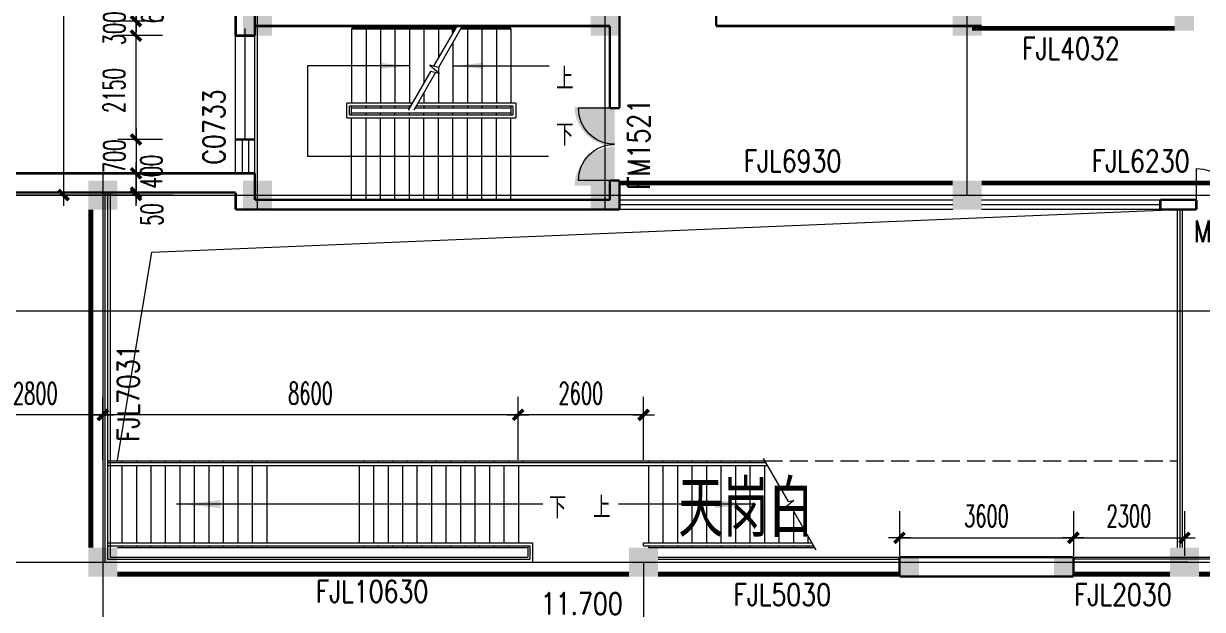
# Model space of a CAD drawing. Extents: x 1575758 to 1999219, y -897052 to -636879.
# Drawn here: x 1786653 to 1811067, y -807352 to -795222 of the extents above; entities that cross this region are included whole.
import ezdxf
from ezdxf.enums import TextEntityAlignment as Align

# ---------------------------------------------------------------- set-up
doc = ezdxf.new("R2010")
doc.units = 0
doc.header["$LTSCALE"] = 1500
doc.header["$MEASUREMENT"] = 0
doc.linetypes.add('DASH', pattern=[0.35, 0.25, -0.1])
doc.layers.get('0').update_dxf_attribs({"linetype": 'CONTINUOUS', "lineweight": 5})
doc.layers.get('DEFPOINTS').update_dxf_attribs({"linetype": 'CONTINUOUS', "lineweight": 5})
for name, color, linetype, lineweight in [('COLUMN', 7, 'CONTINUOUS', 5), ('OTHER', 7, 'CONTINUOUS', 5), ('P-S-TEXT', 7, 'CONTINUOUS', 5), ('PUB_DIM', 7, 'CONTINUOUS', 5), ('STAIR', 7, 'CONTINUOUS', 0), ('U型玻璃', 7, 'CONTINUOUS', 5), ('WALL', 7, 'CONTINUOUS', 5), ('WINDOW', 7, 'CONTINUOUS', 0), ('WINDOW_TEXT', 7, 'CONTINUOUS', 5), ('我的', 7, 'CONTINUOUS', 5), ('虚线', 7, 'DASH', 5), ('防火卷帘', 7, 'CONTINUOUS', 5), ('防火卷帘名称', 7, 'CONTINUOUS', 5)]:
    doc.layers.add(name, color=color, linetype=linetype, lineweight=lineweight)
doc.layers.add('防火门', color=10, linetype='CONTINUOUS')
doc.styles.add('_SIMPLEX', font='SIMPLEX.shx', dxfattribs={"width": 0.6})
doc.styles.add('DIM_FONT', font='romans.shx', dxfattribs={"width": 0.6})
doc.styles.add('H1', font='romans.shx', dxfattribs={"width": 1.2, "bigfont": 'hztxt.shx'})
doc.styles.add('SIMPLEX', font='SIMPLEX.SHX', dxfattribs={"width": 0.6})
doc.dimstyles.new('NORMAL', dxfattribs={"dimscale": 1.5, "dimtxt": 300, "dimasz": 1, "dimexe": 250, "dimexo": 300, "dimgap": 150, "dimtad": 1, "dimdec": 0, "dimdsep": 46, "dimtxsty": 'DIM_FONT', "dimblk1": '_DIMX', "dimblk2": '_DIMX', "dimsah": 1, "dimcen": 2.5, "dimdle": 0.3, "dimclrd": 256, "dimclre": 256, "dimclrt": 256, "dimadec": 0, "dimazin": 0, "dimtfac": 1, "dimtdec": 0, "dimtix": 1, "dimtmove": 2, "dimatfit": 3, "dimldrblk": '_DIMX', "dimfxl": 1, "dimtvp": 1, "dimtolj": 1, "dimtzin": 0, "dimlwd": -1, "dimlwe": -1, "dimarcsym": 0})

# ---------------------------------------------------------------- blocks, each defined once
blk = doc.blocks.new('_FZH')
blk.add_solid([(0.5, -0.5), (-0.5, -0.5), (0.5, 0.5), (-0.5, 0.5)])
blk = doc.blocks.new('_ARROW')
blk.add_solid([(0, 0), (-1, 0.1), (-1, -0.1)])
blk = doc.blocks.new('_DIMX')
blk.add_line((-150, 0), (150, 0))
at = {"const_width": 50}
blk.add_lwpolyline([(-70, -70), (70, 70)], dxfattribs=at)
blk = doc.blocks.new('*D1807')
at = {"layer": 'DEFPOINTS', "color": 0, "lineweight": 5}
for p in [(1788295, -803325), (1788295, -804708), (1796895, -804708)]:
    blk.add_point(p, dxfattribs=at)
at = {"layer": 'PUB_DIM'}
for p, q in [((1788295, -804258), (1788295, -802950)), ((1796895, -804258), (1796895, -802950)), ((1796894, -803325), (1788297, -803325))]:
    blk.add_line(p, q, dxfattribs=at)
at = {"layer": 'PUB_DIM', "xscale": 1.5, "yscale": 1.5, "zscale": 1.5, "rotation": 180}
blk.add_blockref('_DIMX', (1788295, -803325), dxfattribs=at)
at = {"layer": 'PUB_DIM', "xscale": 1.5, "yscale": 1.5, "zscale": 1.5}
blk.add_blockref('_DIMX', (1796895, -803325), dxfattribs=at)
at = {"layer": 'PUB_DIM', "insert": (1792595, -802875), "char_height": 450, "attachment_point": 5, "style": 'DIM_FONT'}
blk.add_mtext('\\A1;8600', dxfattribs=at)
blk = doc.blocks.new('*D1808')
at = {"layer": 'DEFPOINTS', "color": 0, "lineweight": 5}
for p in [(1796894, -803325), (1796894, -804708), (1799494, -804708)]:
    blk.add_point(p, dxfattribs=at)
at = {"layer": 'PUB_DIM'}
for p, q in [((1796894, -804258), (1796894, -802950)), ((1799494, -804258), (1799494, -802950)), ((1799492, -803325), (1796895, -803325))]:
    blk.add_line(p, q, dxfattribs=at)
at = {"layer": 'PUB_DIM', "xscale": 1.5, "yscale": 1.5, "zscale": 1.5, "rotation": 180}
blk.add_blockref('_DIMX', (1796894, -803325), dxfattribs=at)
at = {"layer": 'PUB_DIM', "xscale": 1.5, "yscale": 1.5, "zscale": 1.5}
blk.add_blockref('_DIMX', (1799494, -803325), dxfattribs=at)
at = {"layer": 'PUB_DIM', "insert": (1798194, -802875), "char_height": 450, "attachment_point": 5, "style": 'DIM_FONT'}
blk.add_mtext('\\A1;2600', dxfattribs=at)
blk = doc.blocks.new('*D1821')
at = {"layer": 'DEFPOINTS', "color": 0, "lineweight": 5}
for p in [(1790201, -789772), (1787481, -798772), (1790201, -798772)]:
    blk.add_point(p, dxfattribs=at)
at = {"layer": 'PUB_DIM'}
for p, q in [((1789751, -789772), (1787106, -789772)), ((1787481, -789774), (1787481, -798771)), ((1789751, -798772), (1787106, -798772))]:
    blk.add_line(p, q, dxfattribs=at)
at = {"layer": 'PUB_DIM', "xscale": 1.5, "yscale": 1.5, "zscale": 1.5}
for p, rotation in [((1787481, -789772), 90), ((1787481, -798772), 270)]:
    blk.add_blockref('_DIMX', p, dxfattribs=dict(at, rotation=rotation))
at = {"layer": 'PUB_DIM', "insert": (1787031, -794272), "char_height": 450, "attachment_point": 5, "rotation": 90, "style": 'DIM_FONT'}
blk.add_mtext('\\A1;9000', dxfattribs=at)
blk = doc.blocks.new('*D1822')
at = {"layer": 'DEFPOINTS', "color": 0, "lineweight": 5}
for p in [(1789889, -763522), (1785981, -798772), (1789889, -798772)]:
    blk.add_point(p, dxfattribs=at)
at = {"layer": 'PUB_DIM'}
for p, q in [((1789439, -763522), (1785606, -763522)), ((1785981, -763524), (1785981, -798771)), ((1789439, -798772), (1785606, -798772))]:
    blk.add_line(p, q, dxfattribs=at)
at = {"layer": 'PUB_DIM', "xscale": 1.5, "yscale": 1.5, "zscale": 1.5}
for p, rotation in [((1785981, -763522), 90), ((1785981, -798772), 270)]:
    blk.add_blockref('_DIMX', p, dxfattribs=dict(at, rotation=rotation))
at = {"layer": 'PUB_DIM', "insert": (1785531, -781147), "char_height": 450, "attachment_point": 5, "rotation": 90, "style": 'DIM_FONT'}
blk.add_mtext('\\A1;35250', dxfattribs=at)
blk = doc.blocks.new('*D1888')
at = {"layer": 'DEFPOINTS', "color": 0, "lineweight": 5}
for p in [(1788981, -795472), (1789981, -795472), (1789981, -797622)]:
    blk.add_point(p, dxfattribs=at)
at = {"layer": 'PUB_DIM'}
for p, q in [((1789531, -795472), (1788606, -795472)), ((1788981, -797621), (1788981, -795474)), ((1789531, -797622), (1788606, -797622))]:
    blk.add_line(p, q, dxfattribs=at)
at = {"layer": 'PUB_DIM', "xscale": 1.5, "yscale": 1.5, "zscale": 1.5}
for p, rotation in [((1788981, -795472), 90), ((1788981, -797622), 270)]:
    blk.add_blockref('_DIMX', p, dxfattribs=dict(at, rotation=rotation))
at = {"layer": 'PUB_DIM', "insert": (1788527, -796609), "char_height": 450, "attachment_point": 5, "rotation": 90, "style": 'DIM_FONT'}
blk.add_mtext('\\A1;2150', dxfattribs=at)
blk = doc.blocks.new('*D1889')
at = {"layer": 'DEFPOINTS', "color": 0, "lineweight": 5}
for p in [(1788981, -798722), (1789981, -798722), (1789981, -798772)]:
    blk.add_point(p, dxfattribs=at)
at = {"layer": 'PUB_DIM'}
for p, q in [((1789531, -798722), (1788606, -798722)), ((1789531, -798772), (1788606, -798772)), ((1788981, -798721), (1788981, -798719)), ((1788981, -798772), (1788981, -798722)), ((1788981, -798774), (1788981, -798775))]:
    blk.add_line(p, q, dxfattribs=at)
at = {"layer": 'PUB_DIM', "xscale": 1.5, "yscale": 1.5, "zscale": 1.5}
for p, rotation in [((1788981, -798722), 270), ((1788981, -798772), 90)]:
    blk.add_blockref('_DIMX', p, dxfattribs=dict(at, rotation=rotation))
at = {"layer": 'PUB_DIM', "insert": (1789309, -799176), "char_height": 450, "attachment_point": 5, "rotation": 90, "style": 'DIM_FONT'}
blk.add_mtext('\\A1;50', dxfattribs=at)
blk = doc.blocks.new('M_A3PTU')
for p, q in [((-0.5, 0), (-0.499, -0.498)), ((0.5, 0), (0.499, -0.498))]:
    blk.add_line(p, q)
for centre, start, end in [((-0.498, -0.001), 269.885, 0.0763), ((0.498, -0.001), 179.9237, 270.115)]:
    blk.add_arc(centre, 0.498, start, end)
blk = doc.blocks.new('_WBLK')
for p, q in [((-0.5, 0.5), (0.5, 0.5)), ((0.5, 0.167), (-0.5, 0.167)), ((0.5, -0.167), (-0.5, -0.167)), ((-0.5, -0.5), (0.5, -0.5))]:
    blk.add_line(p, q)
at = {"layer": 'WINDOW_TEXT', "style": 'SIMPLEX', "flags": 9}
blk.add_attdef('A', text='', height=1, dxfattribs=at).set_placement((0, 1.5), align=Align.MIDDLE)
blk = doc.blocks.new('*D2141')
at = {"layer": 'DEFPOINTS', "color": 0, "lineweight": 5}
for p in [(1785496, -803326), (1785496, -804220), (1788296, -804220)]:
    blk.add_point(p, dxfattribs=at)
at = {"layer": 'PUB_DIM'}
for p, q in [((1785496, -803770), (1785496, -802951)), ((1788296, -803770), (1788296, -802951)), ((1788294, -803326), (1785497, -803326))]:
    blk.add_line(p, q, dxfattribs=at)
at = {"layer": 'PUB_DIM', "xscale": 1.5, "yscale": 1.5, "zscale": 1.5, "rotation": 180}
blk.add_blockref('_DIMX', (1785496, -803326), dxfattribs=at)
at = {"layer": 'PUB_DIM', "xscale": 1.5, "yscale": 1.5, "zscale": 1.5}
blk.add_blockref('_DIMX', (1788296, -803326), dxfattribs=at)
at = {"layer": 'PUB_DIM', "insert": (1786896, -802876), "char_height": 450, "attachment_point": 5, "style": 'DIM_FONT'}
blk.add_mtext('\\A1;2800', dxfattribs=at)
blk = doc.blocks.new('*D2172')
at = {"layer": 'DEFPOINTS', "color": 0, "lineweight": 5}
for p in [(1788981, -794572), (1789981, -794572), (1789981, -795172)]:
    blk.add_point(p, dxfattribs=at)
at = {"layer": 'PUB_DIM'}
for p, q in [((1789531, -794572), (1788606, -794572)), ((1788981, -795171), (1788981, -794574)), ((1789531, -795172), (1788606, -795172))]:
    blk.add_line(p, q, dxfattribs=at)
at = {"layer": 'PUB_DIM', "xscale": 1.5, "yscale": 1.5, "zscale": 1.5}
for p, rotation in [((1788981, -794572), 90), ((1788981, -795172), 270)]:
    blk.add_blockref('_DIMX', p, dxfattribs=dict(at, rotation=rotation))
at = {"layer": 'PUB_DIM', "insert": (1789317, -794872), "char_height": 450, "attachment_point": 5, "rotation": 90, "style": 'DIM_FONT'}
blk.add_mtext('\\A1;600', dxfattribs=at)
blk = doc.blocks.new('*D2173')
at = {"layer": 'DEFPOINTS', "color": 0, "lineweight": 5}
for p in [(1788981, -795172), (1789981, -795172), (1789981, -795472)]:
    blk.add_point(p, dxfattribs=at)
at = {"layer": 'PUB_DIM'}
for p, q in [((1789531, -795172), (1788606, -795172)), ((1788981, -795171), (1788981, -795169)), ((1788981, -795472), (1788981, -795172)), ((1789531, -795472), (1788606, -795472)), ((1788981, -795474), (1788981, -795475))]:
    blk.add_line(p, q, dxfattribs=at)
at = {"layer": 'PUB_DIM', "xscale": 1.5, "yscale": 1.5, "zscale": 1.5}
for p, rotation in [((1788981, -795172), 270), ((1788981, -795472), 90)]:
    blk.add_blockref('_DIMX', p, dxfattribs=dict(at, rotation=rotation))
at = {"layer": 'PUB_DIM', "insert": (1788531, -795322), "char_height": 450, "attachment_point": 5, "rotation": 90, "style": 'DIM_FONT'}
blk.add_mtext('\\A1;300', dxfattribs=at)
blk = doc.blocks.new('*D2174')
at = {"layer": 'DEFPOINTS', "color": 0, "lineweight": 5}
for p in [(1789981, -797622), (1788981, -798322), (1789981, -798322)]:
    blk.add_point(p, dxfattribs=at)
at = {"layer": 'PUB_DIM'}
for p, q in [((1789531, -797622), (1788606, -797622)), ((1788981, -797621), (1788981, -797619)), ((1788981, -797622), (1788981, -798322)), ((1789531, -798322), (1788606, -798322)), ((1788981, -798324), (1788981, -798325))]:
    blk.add_line(p, q, dxfattribs=at)
at = {"layer": 'PUB_DIM', "xscale": 1.5, "yscale": 1.5, "zscale": 1.5}
for p, rotation in [((1788981, -797622), 270), ((1788981, -798322), 90)]:
    blk.add_blockref('_DIMX', p, dxfattribs=dict(at, rotation=rotation))
at = {"layer": 'PUB_DIM', "insert": (1788531, -797972), "char_height": 450, "attachment_point": 5, "rotation": 90, "style": 'DIM_FONT'}
blk.add_mtext('\\A1;700', dxfattribs=at)
blk = doc.blocks.new('*D2253')
at = {"layer": 'DEFPOINTS', "color": 0, "lineweight": 5}
for p in [(1788981, -798322), (1789981, -798322), (1789981, -798722)]:
    blk.add_point(p, dxfattribs=at)
at = {"layer": 'PUB_DIM'}
for p, q in [((1789531, -798322), (1788606, -798322)), ((1788981, -798321), (1788981, -798319)), ((1788981, -798722), (1788981, -798322)), ((1789531, -798722), (1788606, -798722)), ((1788981, -798724), (1788981, -798725))]:
    blk.add_line(p, q, dxfattribs=at)
at = {"layer": 'PUB_DIM', "xscale": 1.5, "yscale": 1.5, "zscale": 1.5}
for p, rotation in [((1788981, -798322), 270), ((1788981, -798722), 90)]:
    blk.add_blockref('_DIMX', p, dxfattribs=dict(at, rotation=rotation))
at = {"layer": 'PUB_DIM', "insert": (1789301, -798287), "char_height": 450, "attachment_point": 5, "rotation": 90, "style": 'DIM_FONT'}
blk.add_mtext('\\A1;400', dxfattribs=at)
blk = doc.blocks.new('*D2304')
at = {"layer": 'DEFPOINTS', "color": 0, "lineweight": 5}
for p in [(1804794, -804869), (1808395, -804869), (1808395, -805869)]:
    blk.add_point(p, dxfattribs=at)
at = {"layer": 'PUB_DIM'}
for p, q in [((1804794, -805319), (1804794, -806244)), ((1808395, -805319), (1808395, -806244)), ((1804796, -805869), (1808393, -805869))]:
    blk.add_line(p, q, dxfattribs=at)
at = {"layer": 'PUB_DIM', "xscale": 1.5, "yscale": 1.5, "zscale": 1.5, "rotation": 180}
blk.add_blockref('_DIMX', (1804794, -805869), dxfattribs=at)
at = {"layer": 'PUB_DIM', "xscale": 1.5, "yscale": 1.5, "zscale": 1.5}
blk.add_blockref('_DIMX', (1808395, -805869), dxfattribs=at)
at = {"layer": 'PUB_DIM', "insert": (1806595, -805419), "char_height": 450, "attachment_point": 5, "style": 'DIM_FONT'}
blk.add_mtext('\\A1;3600', dxfattribs=at)
blk = doc.blocks.new('*D2305')
at = {"layer": 'DEFPOINTS', "color": 0, "lineweight": 5}
for p in [(1808395, -804869), (1810695, -804869), (1810695, -805869)]:
    blk.add_point(p, dxfattribs=at)
at = {"layer": 'PUB_DIM'}
for p, q in [((1808395, -805319), (1808395, -806244)), ((1810695, -805319), (1810695, -806244)), ((1808396, -805869), (1810693, -805869))]:
    blk.add_line(p, q, dxfattribs=at)
at = {"layer": 'PUB_DIM', "xscale": 1.5, "yscale": 1.5, "zscale": 1.5, "rotation": 180}
blk.add_blockref('_DIMX', (1808395, -805869), dxfattribs=at)
at = {"layer": 'PUB_DIM', "xscale": 1.5, "yscale": 1.5, "zscale": 1.5}
blk.add_blockref('_DIMX', (1810695, -805869), dxfattribs=at)
at = {"layer": 'PUB_DIM', "insert": (1809545, -805419), "char_height": 450, "attachment_point": 5, "style": 'DIM_FONT'}
blk.add_mtext('\\A1;2300', dxfattribs=at)

msp = doc.modelspace()

# ---------------------------------------------------------------- hatches: boundary and pattern name
at = {"layer": '防火门'}
for points in [[(1798893.7, -796952.7), (1798062, -796952.7, 0.4059403), (1798893.7, -797761.1)], [(1798893.7, -798578.3), (1798062, -798578.3, -0.4059403), (1798893.7, -797769.9)]]:
    msp.add_hatch(color=256, dxfattribs=at).paths.add_polyline_path(points)

# ---------------------------------------------------------------- linework, layer by layer
for points in [[(1804794.4, -806672.3), (1805194.4, -806672.3), (1804794.4, -806272.3), (1805194.4, -806272.3)], [(1807994.6, -806672.3), (1808394.6, -806672.3), (1807994.6, -806272.3), (1808394.6, -806272.3)]]:
    msp.add_solid(points)
at = {"layer": 'OTHER'}
msp.add_lwpolyline([(1788594.8, -804258.4), (1789305.8, -799957.3), (1810544.9, -799072.3)], dxfattribs=at)
at = {"layer": 'PUB_DIM'}
for p, q in [((1791494.6, -799072.3), (1791494.6, -759701.8)), ((1798694.6, -799072.3), (1798694.6, -759701.8)), ((1806194.6, -798772.3), (1806194.6, -759701.8)), ((1788294.6, -798322.3), (1788294.6, -828998.9)), ((1741678.9, -798772.3), (1830716.9, -798772.3)), ((1741678.9, -801172.3), (1829892.9, -801172.3)), ((1741678.9, -806372.3), (1836900.8, -806372.3)), ((1799494.6, -806372.3), (1799494.6, -828998.9))]:
    msp.add_line(p, q, dxfattribs=at)
for points in [[(1794644.6, -796097.3), (1792534.4, -796097.3), (1792534.4, -797967.8), (1797522.9, -797967.8)], [(1795544.6, -796097.3), (1797536.2, -796097.3)], [(1797409.1, -805172.3), (1789817.6, -805172.3)], [(1801771.9, -805172.3), (1798976, -805172.3)]]:
    msp.add_lwpolyline(points, dxfattribs=at)
at = {"layer": 'STAIR'}
for p, q in [((1793444.6, -795322.3), (1793444.6, -796872.3)), ((1793744.6, -795322.3), (1793744.6, -796872.3)), ((1794044.6, -795322.3), (1794044.6, -796872.3)), ((1794344.6, -795322.3), (1794344.6, -796872.3)), ((1794644.6, -795322.3), (1794644.6, -796872.3)), ((1794944.6, -795322.3), (1794944.6, -796452.7)), ((1795622.3, -795279), (1795144.6, -796106.4)), ((1795244.6, -795322.3), (1795244.6, -795933.1)), ((1795737.7, -795279), (1795245, -796132.4)), ((1795844.6, -795322.3), (1795844.6, -796872.3)), ((1796144.6, -795322.3), (1796144.6, -796872.3)), ((1796444.6, -795322.3), (1796444.6, -796872.3)), ((1796744.6, -795322.3), (1796744.6, -796872.3)), ((1795544.6, -795613.5), (1795544.6, -796872.3)), ((1795245, -796132.4), (1795064.2, -796085.7)), ((1795064.2, -796085.7), (1795264.3, -796259)), ((1795244.6, -796132.3), (1795244.6, -796872.3)), ((1795083.4, -796212.3), (1794619.6, -797015.6)), ((1795183.9, -796238.2), (1794735.1, -797015.6)), ((1795264.3, -796259), (1795083.4, -796212.3)), ((1793344.6, -797172.3), (1793344.6, -796872.3)), ((1794702.4, -796872.3), (1793344.6, -796872.3)), ((1796844.6, -796872.3), (1794817.8, -796872.3)), ((1794944.6, -796652.7), (1794944.6, -796872.3)), ((1796844.6, -796872.3), (1796844.6, -797172.3)), ((1793404.6, -797112.3), (1793404.6, -796932.3)), ((1794667.7, -796932.3), (1793404.6, -796932.3)), ((1793404.6, -797112.3), (1796784.6, -797112.3)), ((1793444.6, -797112.3), (1793444.6, -796932.3)), ((1794644.6, -796972.3), (1793444.6, -796972.3)), ((1793444.6, -797072.3), (1796744.6, -797072.3)), ((1793744.6, -796932.3), (1793744.6, -796972.3)), ((1793744.6, -797112.3), (1793744.6, -797072.3)), ((1794044.6, -796932.3), (1794044.6, -796972.3)), ((1794044.6, -797112.3), (1794044.6, -797072.3)), ((1794344.6, -796932.3), (1794344.6, -796972.3)), ((1794344.6, -797112.3), (1794344.6, -797072.3)), ((1794644.6, -796932.3), (1794644.6, -796972.3)), ((1794644.6, -797112.3), (1794644.6, -797072.3)), ((1796744.6, -796972.3), (1794760.1, -796972.3)), ((1796784.6, -796932.3), (1794783.2, -796932.3)), ((1794944.6, -796932.3), (1794944.6, -796972.3)), ((1794944.6, -797112.3), (1794944.6, -797072.3)), ((1795244.6, -796932.3), (1795244.6, -796972.3)), ((1795244.6, -797112.3), (1795244.6, -797072.3)), ((1795544.6, -796932.3), (1795544.6, -796972.3)), ((1795544.6, -797112.3), (1795544.6, -797072.3)), ((1795844.6, -796932.3), (1795844.6, -796972.3)), ((1795844.6, -797112.3), (1795844.6, -797072.3)), ((1796144.6, -796932.3), (1796144.6, -796972.3)), ((1796144.6, -797112.3), (1796144.6, -797072.3)), ((1796444.6, -796932.3), (1796444.6, -796972.3)), ((1796444.6, -797112.3), (1796444.6, -797072.3)), ((1796744.6, -796932.3), (1796744.6, -797112.3)), ((1796784.6, -796932.3), (1796784.6, -797112.3)), ((1793344.6, -797172.3), (1796844.6, -797172.3)), ((1793444.6, -798872.3), (1793444.6, -797172.3)), ((1793744.6, -798872.3), (1793744.6, -797172.3)), ((1794044.6, -798872.3), (1794044.6, -797172.3)), ((1794344.6, -798872.3), (1794344.6, -797172.3)), ((1794644.6, -798872.3), (1794644.6, -797172.3)), ((1794944.6, -798872.3), (1794944.6, -797172.3)), ((1795244.6, -798872.3), (1795244.6, -797172.3)), ((1795544.6, -798872.3), (1795544.6, -797172.3)), ((1795844.6, -798872.3), (1795844.6, -797172.3)), ((1796144.6, -798872.3), (1796144.6, -797172.3)), ((1796444.6, -798872.3), (1796444.6, -797172.3)), ((1796744.6, -798872.3), (1796744.6, -797172.3)), ((1788333.9, -798722.3), (1788333.9, -806372.3)), ((1788393.9, -798722.3), (1788393.9, -806312.3)), ((1788444.6, -798722.3), (1788444.6, -806272.3)), ((1810544.9, -799072.3), (1810544.9, -806072.3)), ((1810596.9, -799072.3), (1810596.9, -806072.3)), ((1810648.7, -799072.3), (1810648.7, -806072.3)), ((1788394.7, -804272.3), (1801994.8, -804272.3)), ((1788394.7, -804312.3), (1802017.9, -804312.3)), ((1788394.7, -804372.3), (1802052.5, -804372.3)), ((1788694.8, -804312.3), (1788694.8, -804272.3)), ((1788694.8, -805972.3), (1788694.8, -804372.3)), ((1788994.8, -804312.3), (1788994.8, -804272.3)), ((1788994.8, -805972.3), (1788994.8, -804372.3)), ((1789294.8, -804312.3), (1789294.8, -804272.3)), ((1789294.8, -805972.3), (1789294.8, -804372.3)), ((1789594.8, -804312.3), (1789594.8, -804272.3)), ((1789594.8, -805972.3), (1789594.8, -804372.3)), ((1789894.8, -804312.3), (1789894.8, -804272.3)), ((1789894.8, -805972.3), (1789894.8, -804372.3)), ((1790194.8, -804312.3), (1790194.8, -804272.3)), ((1790194.8, -805972.3), (1790194.8, -804372.3)), ((1790494.8, -804312.3), (1790494.8, -804272.3)), ((1790494.8, -805972.3), (1790494.8, -804372.3)), ((1790794.8, -804312.3), (1790794.8, -804272.3)), ((1790794.8, -805972.3), (1790794.8, -804372.3)), ((1791094.8, -804312.3), (1791094.8, -804272.3)), ((1791094.8, -805972.3), (1791094.8, -804372.3)), ((1791394.8, -804312.3), (1791394.8, -804272.3)), ((1791394.8, -805972.3), (1791394.8, -804372.3)), ((1791694.8, -804312.3), (1791694.8, -804272.3)), ((1791694.8, -805972.3), (1791694.8, -804372.3)), ((1793600.5, -804372.3), (1793600.5, -805972.3)), ((1793694.8, -804272.3), (1793694.8, -804312.3)), ((1793900.5, -804372.3), (1793900.5, -805972.3)), ((1793994.8, -804272.3), (1793994.8, -804312.3)), ((1794200.5, -804372.3), (1794200.5, -805972.3)), ((1794294.8, -804272.3), (1794294.8, -804312.3)), ((1794500.5, -804372.3), (1794500.5, -805972.3)), ((1794594.8, -804272.3), (1794594.8, -804312.3)), ((1794800.5, -804372.3), (1794800.5, -805972.3)), ((1794894.8, -804272.3), (1794894.8, -804312.3)), ((1795100.5, -804372.3), (1795100.5, -805972.3)), ((1795194.8, -804272.3), (1795194.8, -804312.3)), ((1795400.5, -804372.3), (1795400.5, -805972.3)), ((1795494.8, -804272.3), (1795494.8, -804312.3)), ((1795700.5, -804372.3), (1795700.5, -805972.3)), ((1795794.8, -804272.3), (1795794.8, -804312.3)), ((1796000.5, -804372.3), (1796000.5, -805972.3)), ((1796094.8, -804272.3), (1796094.8, -804312.3)), ((1796300.5, -804372.3), (1796300.5, -805972.3)), ((1796394.8, -804272.3), (1796394.8, -804312.3)), ((1796600.5, -804372.3), (1796600.5, -805972.3)), ((1796694.8, -804272.3), (1796694.8, -804312.3)), ((1796900.5, -804372.3), (1796900.5, -805972.3)), ((1796994.8, -804272.3), (1796994.8, -804312.3)), ((1799594.8, -804272.3), (1799594.8, -804312.3)), ((1799594.8, -804372.3), (1799594.8, -805972.3)), ((1799894.8, -804272.3), (1799894.8, -804312.3)), ((1799894.8, -804372.3), (1799894.8, -805972.3)), ((1800194.8, -804272.3), (1800194.8, -804312.3)), ((1800194.8, -804372.3), (1800194.8, -805972.3)), ((1800494.8, -804272.3), (1800494.8, -804312.3)), ((1800494.8, -804372.3), (1800494.8, -805972.3)), ((1800794.8, -804272.3), (1800794.8, -804312.3)), ((1800794.8, -804372.3), (1800794.8, -805972.3)), ((1801094.8, -804272.3), (1801094.8, -804312.3)), ((1801094.8, -804372.3), (1801094.8, -805972.3)), ((1801394.8, -804272.3), (1801394.8, -804312.3)), ((1801394.8, -804372.3), (1801394.8, -805972.3)), ((1801694.8, -804272.3), (1801694.8, -804312.3)), ((1801694.8, -804372.3), (1801694.8, -805972.3)), ((1801969.8, -804229), (1802484.4, -805120.4)), ((1801994.8, -804372.3), (1801994.8, -805972.3)), ((1802294.8, -804791.9), (1802294.8, -805972.3)), ((1802608.3, -805095), (1802420.5, -805249.7)), ((1802484.4, -805120.4), (1802608.3, -805095)), ((1802420.5, -805249.7), (1802544.4, -805224.3)), ((1802544.4, -805224.3), (1803059, -806115.6)), ((1802594.8, -805311.6), (1802594.8, -805972.3)), ((1802894.8, -805831.2), (1802894.8, -805972.3)), ((1788394.7, -805972.3), (1797194.8, -805972.3)), ((1788394.7, -806032.3), (1797134.8, -806032.3)), ((1788594.7, -806072.3), (1797094.8, -806072.3)), ((1788694.8, -806072.3), (1788694.8, -806032.3)), ((1788994.8, -806072.3), (1788994.8, -806032.3)), ((1789294.8, -806072.3), (1789294.8, -806032.3)), ((1789594.8, -806072.3), (1789594.8, -806032.3)), ((1789894.8, -806072.3), (1789894.8, -806032.3)), ((1790194.8, -806072.3), (1790194.8, -806032.3)), ((1790494.8, -806072.3), (1790494.8, -806032.3)), ((1790794.8, -806072.3), (1790794.8, -806032.3)), ((1791094.8, -806072.3), (1791094.8, -806032.3)), ((1791394.8, -806072.3), (1791394.8, -806032.3)), ((1791694.8, -806072.3), (1791694.8, -806032.3)), ((1793694.8, -806032.3), (1793694.8, -806072.3)), ((1793994.8, -806032.3), (1793994.8, -806072.3)), ((1794294.8, -806032.3), (1794294.8, -806072.3)), ((1794594.8, -806032.3), (1794594.8, -806072.3)), ((1794894.8, -806032.3), (1794894.8, -806072.3)), ((1795194.8, -806032.3), (1795194.8, -806072.3)), ((1795494.8, -806032.3), (1795494.8, -806072.3)), ((1795794.8, -806032.3), (1795794.8, -806072.3)), ((1796094.8, -806032.3), (1796094.8, -806072.3)), ((1796394.8, -806032.3), (1796394.8, -806072.3)), ((1796694.8, -806032.3), (1796694.8, -806072.3)), ((1797094.8, -806032.3), (1797094.8, -806272.3)), ((1797134.8, -806032.3), (1797134.8, -806312.3)), ((1797194.8, -805972.3), (1797194.8, -806372.3)), ((1799494.8, -806032.3), (1799494.8, -805972.3)), ((1799494.8, -805972.3), (1802976.3, -805972.3)), ((1799494.8, -806032.3), (1803010.9, -806032.3)), ((1799594.8, -806032.3), (1799594.8, -806072.3)), ((1799594.8, -806072.3), (1803034, -806072.3)), ((1799894.8, -806032.3), (1799894.8, -806072.3)), ((1800194.8, -806032.3), (1800194.8, -806072.3)), ((1800494.8, -806032.3), (1800494.8, -806072.3)), ((1800794.8, -806032.3), (1800794.8, -806072.3)), ((1801094.8, -806032.3), (1801094.8, -806072.3)), ((1801394.8, -806032.3), (1801394.8, -806072.3)), ((1801694.8, -806032.3), (1801694.8, -806072.3)), ((1801994.8, -806032.3), (1801994.8, -806072.3)), ((1802294.8, -806032.3), (1802294.8, -806072.3)), ((1802594.8, -806032.3), (1802594.8, -806072.3)), ((1802894.8, -806032.3), (1802894.8, -806072.3)), ((1788333.9, -806372.3), (1797194.8, -806372.3)), ((1788393.9, -806312.3), (1797134.8, -806312.3)), ((1788444.6, -806272.3), (1797094.8, -806272.3)), ((1799794.6, -806272.3), (1804794.4, -806272.3)), ((1799794.6, -806312.3), (1804794.4, -806312.3)), ((1799794.6, -806372.3), (1804794.4, -806372.3)), ((1808400.2, -806272.3), (1810766.2, -806272.3)), ((1810766.2, -806312.3), (1808400.2, -806312.3)), ((1810766.2, -806372.3), (1808400.2, -806372.3)), ((1810694.9, -806272.3), (1825344.7, -806272.3)), ((1825400.3, -806312.3), (1810694.9, -806312.3)), ((1810694.9, -806372.3), (1825794.6, -806372.3))]:
    msp.add_line(p, q, dxfattribs=at)
at = {"layer": 'STAIR', "const_width": 50}
for points in [[(1795597.3, -795322.3), (1793444.6, -795322.3)], [(1795544.6, -795322.3), (1795544.6, -795413.5)], [(1796744.6, -795322.3), (1795712.7, -795322.3)]]:
    msp.add_lwpolyline(points, dxfattribs=at)
at = {"layer": 'U型玻璃'}
for p, q in [((1798994.6, -798872.3), (1805894.6, -798872.3)), ((1805894.6, -798972.3), (1798994.6, -798972.3)), ((1805894.6, -799072.3), (1798994.6, -799072.3)), ((1806494.7, -798872.3), (1810194.6, -798872.3)), ((1810194.6, -798972.3), (1806494.7, -798972.3)), ((1810194.6, -799072.3), (1806494.7, -799072.3))]:
    msp.add_line(p, q, dxfattribs=at)
at = {"layer": 'WALL', "const_width": 50}
for points in [[(1798994.6, -796972.3), (1798994.4, -791272.3)], [(1791044.6, -795472.3), (1791044.6, -793972.3)], [(1791444.6, -795472.3), (1791444.6, -793972.3)], [(1800994.5, -795272.3), (1800994.5, -794672.3)], [(1798794.6, -795272.3), (1791444.6, -795272.3)], [(1798794.6, -795272.3), (1798794.6, -796972.4)], [(1800994.5, -795272.3), (1806494.7, -795272.3)], [(1791444.6, -795472.3), (1791044.6, -795472.3)], [(1798994.6, -796972.3), (1798794.6, -796972.3)], [(1785794.7, -798322.3), (1791444.6, -798322.3)], [(1791444.6, -798322.3), (1791444.6, -798872.3)], [(1798994.6, -798472.3), (1798794.6, -798472.3)], [(1798794.6, -798872.3), (1798794.6, -798472.3)], [(1798994.6, -799072.3), (1798994.6, -798472.3)], [(1785794.7, -798722.3), (1791044.6, -798722.3)], [(1791044.6, -799072.3), (1791044.6, -798722.3)], [(1798994.6, -798872.3), (1798994.6, -799072.3)], [(1810194.6, -799072.3), (1810194.6, -798872.3)], [(1810194.6, -798872.3), (1810940.6, -798872.3)], [(1810940.6, -799072.3), (1810194.6, -799072.3)], [(1810940.6, -799072.3), (1810940.6, -798872.3)], [(1804794.4, -806272.3), (1804794.4, -806672.3)], [(1804794.4, -806272.3), (1808394.6, -806272.3)], [(1808394.6, -806672.3), (1808394.6, -806272.3)], [(1808394.6, -806672.3), (1804794.4, -806672.3)]]:
    msp.add_lwpolyline(points, dxfattribs=at)
at = {"layer": 'WALL', "lineweight": 100, "const_width": 50}
for points in [[(1798994.6, -799072.3), (1791044.6, -799072.3)], [(1798794.6, -798872.3), (1791444.6, -798872.3)]]:
    msp.add_lwpolyline(points, dxfattribs=at)
at = {"layer": 'WINDOW'}
for p, q in [((1791044.6, -797622.3), (1791044.6, -795322.3)), ((1791244.6, -797622.3), (1791244.6, -795322.3)), ((1791444.6, -797622.3), (1791444.6, -795322.3))]:
    msp.add_line(p, q, dxfattribs=at)
at = {"layer": 'WINDOW', "const_width": 50}
msp.add_lwpolyline([(1791044.6, -797622.3), (1791444.6, -797622.3)], dxfattribs=at)
at = {"layer": '虚线'}
msp.add_line((1801994.8, -804272.3), (1810544.9, -804272.3), dxfattribs=at)
at = {"layer": '防火卷帘', "linetype": 'DASH', "const_width": 100}
for points in [[(1806294.6, -795322.4), (1810494.6, -795322.4)], [(1805894.6, -798522.4), (1798994.6, -798522.4)], [(1806494.7, -798522.4), (1812694.6, -798522.4)], [(1788044.6, -799072.3), (1788044.6, -806072.3)], [(1799194.6, -806622.3), (1788594.6, -806622.3)], [(1804801.4, -806622.3), (1799794.6, -806622.3)], [(1808394.6, -806622.3), (1810394.6, -806622.3)], [(1821594.9, -806622.3), (1810994.9, -806622.3)]]:
    msp.add_lwpolyline(points, dxfattribs=at)

# ---------------------------------------------------------------- block references
at = {"layer": 'COLUMN'}
for p, xscale, yscale, zscale in [((1791494.6, -795172.3), 600, 600, 600), ((1798694.6, -795172.3), 600, 600, 600), ((1806194.6, -795172.3), 600, 600, 600), ((1810694.6, -795172.3), 400, 400, 400), ((1788294.6, -798772.3), 600, 600, 600), ((1791494.6, -798772.3), 600, 600, 600), ((1798694.6, -798772.3), 600, 600, 600), ((1798694.6, -798772.3), 600, 600, 600), ((1806194.6, -798772.3), 600, 600, 600), ((1806194.6, -798772.3), 600, 600, 600), ((1788294.6, -806372.3), 600, 600, 600), ((1799494.6, -806372.3), 600, 600, 600), ((1810694.6, -806372.3), 600, 600, 600)]:
    msp.add_blockref('_FZH', p, dxfattribs=dict(at, xscale=xscale, yscale=yscale, zscale=zscale))
at = {"layer": 'PUB_DIM', "xscale": -600, "yscale": 600, "zscale": 600, "rotation": 180}
msp.add_blockref('_ARROW', (1794644.6, -796097.3), dxfattribs=at)
at = {"layer": 'PUB_DIM'}
for p, xscale, yscale, zscale in [((1795544.6, -796097.3), -600, 600, 600), ((1789927.8, -805172.3), -800, 800, 800), ((1801771.9, -805172.3), 800, 800, 800)]:
    msp.add_blockref('_ARROW', p, dxfattribs=dict(at, xscale=xscale, yscale=yscale, zscale=zscale))
at = {"layer": 'WINDOW'}
ref = msp.add_blockref('_WBLK', (1791244.6, -797972.3), dxfattribs=dict(at, xscale=700, yscale=400.0000000107102, zscale=700, rotation=90))
ref.add_attrib('A', 'C0733', dxfattribs={"layer": 'WINDOW_TEXT', "height": 450, "rotation": 90, "style": '_SIMPLEX', "width": 0.8, "flags": 8}).set_placement((1790594.6, -797365), align=Align.MIDDLE)
ref = msp.add_blockref('M_A3PTU', (1798894.6, -797722.3), dxfattribs=dict(at, xscale=-1500, yscale=1500, zscale=1500, rotation=270))
ref.add_attrib('A', 'FM1521', dxfattribs={"layer": 'WINDOW_TEXT', "height": 450, "rotation": 90, "style": '_SIMPLEX', "width": 0.8, "flags": 8}).set_placement((1799394.8, -797722.3), align=Align.MIDDLE)
ref = msp.add_blockref('M_A3PTU', (1811694.4, -798972.3), dxfattribs=dict(at, xscale=1500, yscale=-1500, zscale=1500))
ref.add_attrib('A', 'M1521', dxfattribs={"layer": 'WINDOW_TEXT', "height": 450, "style": '_SIMPLEX', "width": 0.8, "flags": 8}).set_placement((1811694.4, -799522.3), align=Align.MIDDLE)

# ---------------------------------------------------------------- texts
at = {"layer": 'P-S-TEXT', "style": 'H1', "width": 0.8}
for s, p in [('上', (1797682.9, -796585.5)), ('下', (1797682.9, -797748.1))]:
    msp.add_text(s, height=450, dxfattribs=at).set_placement(p)
for s, p in [('下', (1797533.5, -805464.5)), ('上', (1798451.1, -805464.5))]:
    msp.add_text(s, height=450, rotation=360, dxfattribs=at).set_placement(p)
at = {"layer": 'PUB_DIM', "style": 'DIM_FONT', "width": 0.8}
msp.add_text('11.700', height=450, rotation=360, dxfattribs=at).set_placement((1798213.3, -807232), align=Align.MIDDLE)
at = {"layer": '我的', "lineweight": 0, "style": 'H1', "width": 0.8}
msp.add_text('天岗白', height=1166.4, dxfattribs=at).set_placement((1800210.4, -805850.8))
at = {"layer": '防火卷帘名称', "style": '_SIMPLEX', "width": 0.8}
for s, p in [('FJL4032', (1807334, -795962.9)), ('FJL6930', (1801567.5, -798291.8)), ('FJL6230', (1808780.3, -798291.8)), ('FJL10630', (1792704.9, -807205.6)), ('FJL5030', (1801354.2, -807270.6)), ('FJL2030', (1808409.4, -807270.6))]:
    msp.add_text(s, height=450, dxfattribs=at).set_placement(p)
msp.add_text('FJL7031', height=450, rotation=90, dxfattribs=at).set_placement((1789044.6, -803883.8))

# ---------------------------------------------------------------- dimensions: what is measured, and where the dimension line sits
at = {"layer": 'PUB_DIM'}
for base, p1, p2, angle, picture, middle in [((1785980.8, -798772.3), (1789888.6, -763522.3), (1789888.6, -798772.3), 270, '*D1822', (1785530.8, -781147.3)), ((1787480.8, -798772.3), (1790201.1, -789772.3), (1790201.1, -798772.3), 90, '*D1821', (1787030.8, -794272.3))]:
    dim = msp.add_linear_dim(base=base, p1=p1, p2=p2, angle=angle, dimstyle='NORMAL', dxfattribs=at)
    dim.commit()
    dim.dimension.update_dxf_attribs({"geometry": picture, "text_midpoint": middle})
for base, p1, p2, picture, middle in [((1788980.8, -794572.3), (1789980.8, -795172.3), (1789980.8, -794572.3), '*D2172', (1789316.9, -794872.3)), ((1788980.8, -795472.3), (1789980.8, -797622.3), (1789980.8, -795472.3), '*D1888', (1788527.5, -796609.3)), ((1788980.8, -798322.3), (1789980.8, -798722.3), (1789980.8, -798322.3), '*D2253', (1789300.6, -798286.6)), ((1788980.8, -798722.3), (1789980.8, -798772.3), (1789980.8, -798722.3), '*D1889', (1789308.8, -799176.4))]:
    dim = msp.add_linear_dim(base=base, p1=p1, p2=p2, angle=90, dimstyle='NORMAL', dxfattribs=at)
    dim.commit()
    dim.dimension.update_dxf_attribs({"geometry": picture, "text_midpoint": middle, "dimtype": 161})
for p1, p2, distance, picture, middle in [((1789980.8, -795472.3), (1789980.8, -795172.3), 1000, '*D2173', (1788530.8, -795322.3)), ((1789980.8, -797622.3), (1789980.8, -798322.3), -1000, '*D2174', (1788530.8, -797972.3)), ((1804794.4, -804868.7), (1808394.7, -804868.7), -1000, '*D2304', (1806594.5, -805418.7)), ((1808394.7, -804868.7), (1810694.9, -804868.7), -1000, '*D2305', (1809544.8, -805418.7))]:
    dim = msp.add_aligned_dim(p1=p1, p2=p2, distance=distance, dimstyle='NORMAL', dxfattribs=at)
    dim.commit()
    dim.dimension.update_dxf_attribs({"geometry": picture, "text_midpoint": middle})
for base, p1, p2, picture, middle in [((1785495.7, -803325.9), (1788295.7, -804220), (1785495.7, -804220), '*D2141', (1786895.7, -802875.9)), ((1788295.1, -803325), (1796895.1, -804707.5), (1788295.1, -804707.5), '*D1807', (1792595.1, -802875)), ((1796893.6, -803325), (1799493.6, -804707.5), (1796893.6, -804707.5), '*D1808', (1798193.6, -802875))]:
    dim = msp.add_linear_dim(base=base, p1=p1, p2=p2, dimstyle='NORMAL', dxfattribs=at)
    dim.commit()
    dim.dimension.update_dxf_attribs({"geometry": picture, "text_midpoint": middle})

doc.saveas('drawing.dxf')
